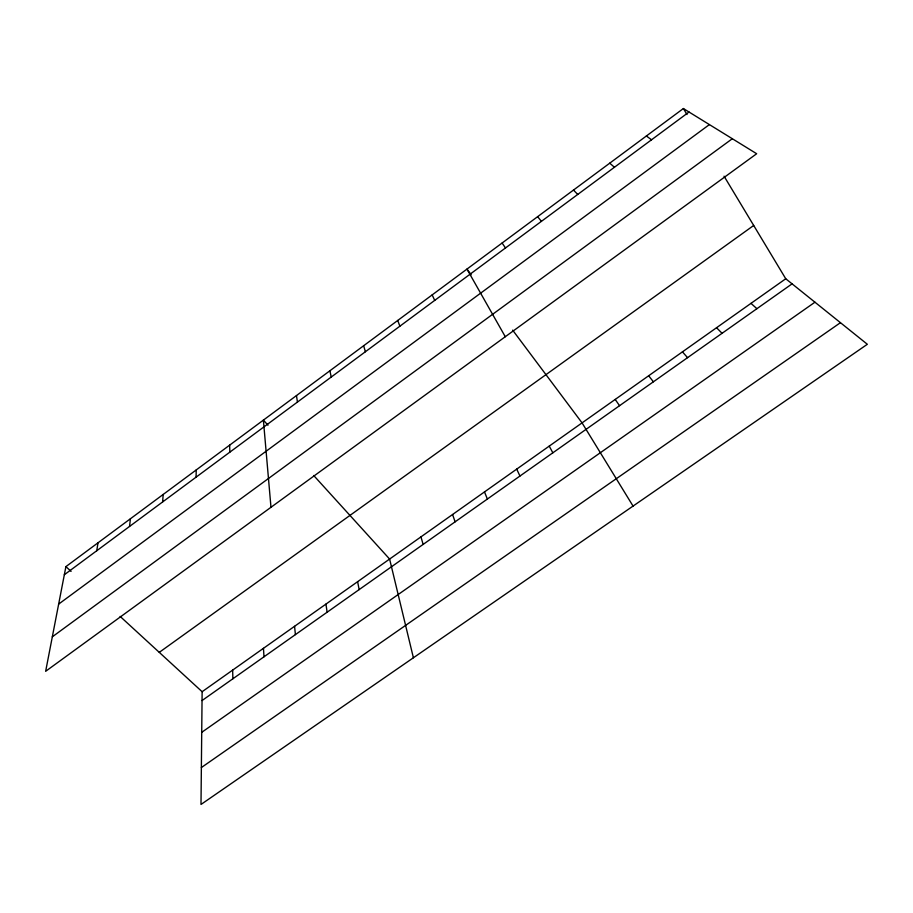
<?xml version="1.0" encoding="UTF-8"?>
<svg xmlns="http://www.w3.org/2000/svg" width="913" height="913" viewBox="0 0 913 913"><rect width="100%" height="100%" fill="white"/><g stroke="black" fill="none" stroke-linecap="round" stroke-linejoin="round"><path stroke-width="1.37" d="M120.139 616.423L202.127 691.712L200.997 804.456L867.35 344.281L785.751 278.762L724.066 176.198M196.067 477.168L196.238 469.933M162.64 501.933L163.165 494.469M129.532 526.459L130.422 518.755M96.767 550.733L97.999 542.813M65.907 566.619L45.65 671.306L756.672 153.738L683.38 108.544L65.907 566.619L71.088 571.378M64.332 574.756L689.007 112.025M58.649 604.109L709.401 124.59M52.315 636.829L732.317 138.73M159.273 652.361L753.693 225.465M202.127 691.712L785.751 278.762M202.035 700.556L792.085 283.852M201.716 732.34L814.944 302.203M201.362 767.559L840.451 322.677M646.37 136.003L651.528 139.78M609.747 163.176L614.449 167.262M750.988 303.367L756.9 308.697M716.545 327.733L722.069 333.302M573.49 190.064L577.746 194.446M268 425.184L263.389 420.117L270.978 507.286M313.707 475.502L389.611 559.053L413.395 657.771M682.445 351.859L687.557 357.668M537.62 216.678L541.432 221.345M648.664 375.757L653.388 381.794M471.176 274.722L466.965 269.095L505.288 336.726M512.649 330.141L582.06 422.879L633.051 506.087M615.202 399.438L619.55 405.692M502.116 243.029L505.494 247.959M683.38 108.544L686.987 114.536M549.238 446.115L552.833 452.814M516.712 469.122L519.954 476.038M432.18 294.899L434.714 300.388M484.495 491.924L487.382 499.034M397.737 320.452L399.871 326.203M452.574 514.51L455.108 521.825M420.95 536.878L423.141 544.41M363.648 345.742L365.383 351.756M329.89 370.781L331.236 377.046M357.622 581.684L359.151 589.604M296.474 395.569L297.444 402.085M325.941 604.098L327.128 612.212M294.557 626.307L295.413 634.615M263.458 648.31L263.994 656.801M229.642 445.156L229.848 452.152M232.655 670.108L232.872 678.781"/></g></svg>
